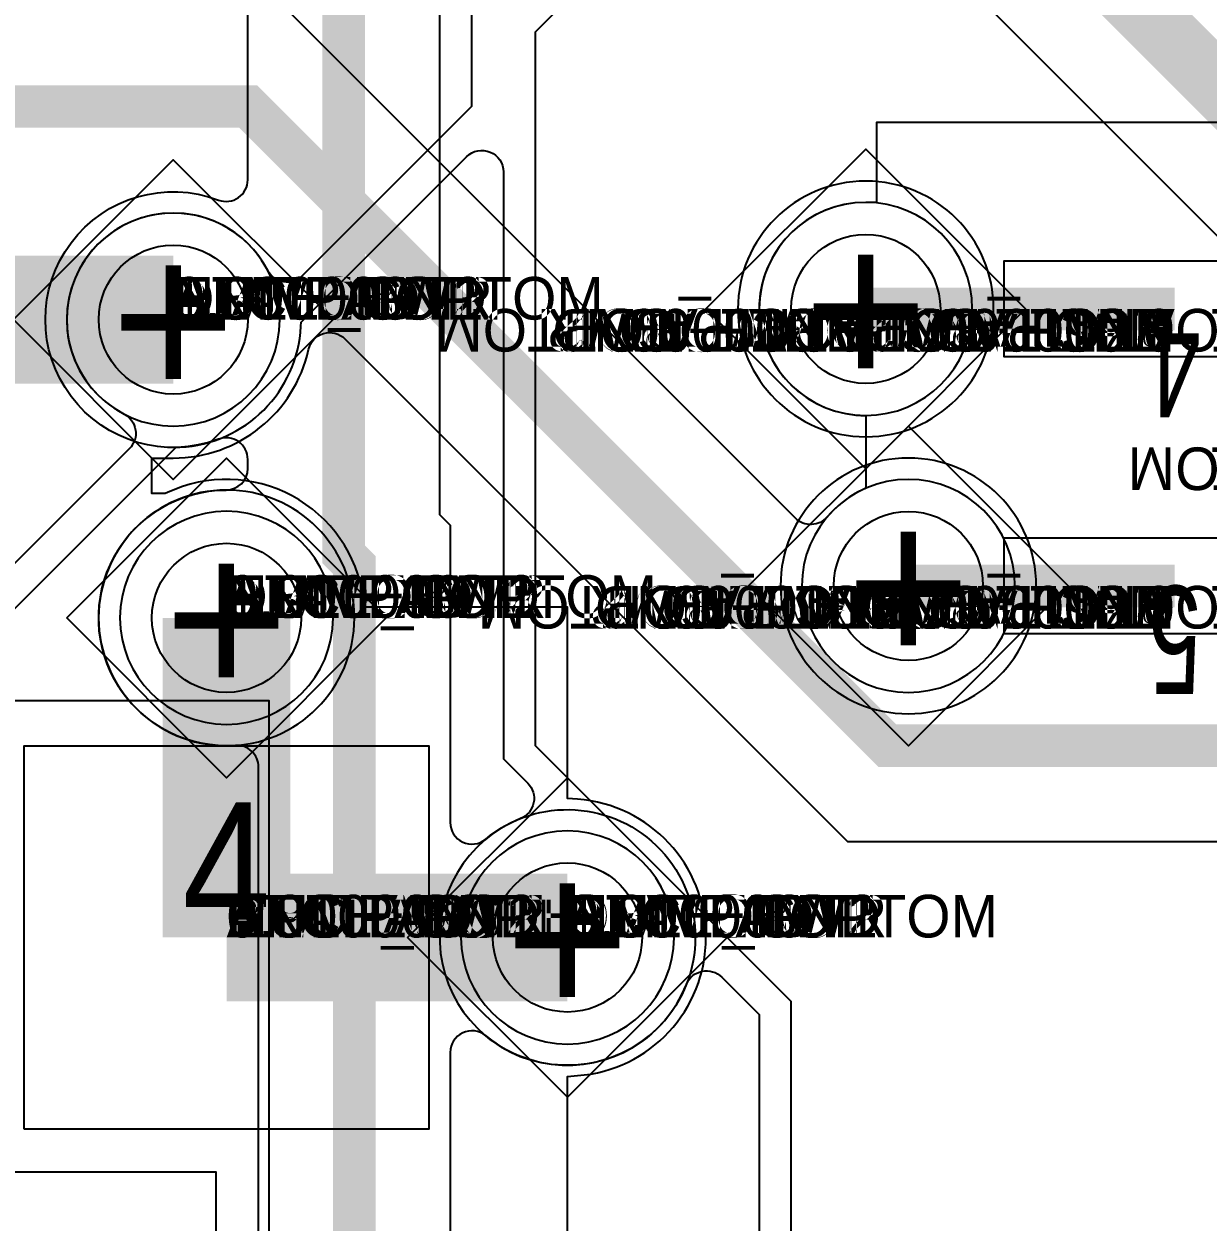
# Model space of a CAD drawing. Extents: x 0 to 323, y 0 to 320.
# Drawn here: x 112.25 to 117.81, y 92.86 to 98.49 of the extents above; entities that cross this region are included whole.
import ezdxf
from ezdxf.enums import TextEntityAlignment as Align

# ---------------------------------------------------------------- set-up
doc = ezdxf.new("R2010")
doc.units = 0
doc.header["$MEASUREMENT"] = 0
doc.layers.get('0').update_dxf_attribs({"linetype": 'CONTINUOUS'})
for name, color, linetype in [('CDN_FIGURES', 7, 'CONTINUOUS'), ('ETCH_BOTTOM', 7, 'CONTINUOUS'), ('ETCH_GND', 3, 'CONTINUOUS'), ('ETCH_INT1', 4, 'CONTINUOUS'), ('ETCH_INT2', 5, 'CONTINUOUS'), ('ETCH_PWR', 6, 'CONTINUOUS'), ('ETCH_TOP', 2, 'CONTINUOUS'), ('MANUFACTURING_NCLEGEND-1-6', 8, 'CONTINUOUS'), ('PACKAGE_GEOMETRY_ASSEMBLY_TOP', 11, 'CONTINUOUS'), ('PACKAGE_GEOMETRY_PIN_NUMBER', 9, 'CONTINUOUS')]:
    doc.layers.add(name, color=color, linetype=linetype)

# ---------------------------------------------------------------- blocks, each defined once
blk = doc.blocks.new('PAD_INFO')
for tag in ['SHAPE_TYPE', 'PAD_HEIGHT', 'PAD_LAYER', 'PAD_TYPE', 'PAD_WIDTH']:
    blk.add_attdef(tag, (0, 0), '', height=0.2)
at = {"flags": 2}
blk.add_attdef('CDN_TYPE', (0, 0), '', height=0.2, dxfattribs=at)
blk = doc.blocks.new('DRILL_INFO')
at = {"flags": 2}
blk.add_attdef('CDN_TYPE', (0, 0), '', height=0.2, dxfattribs=at)
for tag in ['FSHAPE', 'FCHAR', 'DRILL_HEIGHT', 'DIAMETER', 'PLATED', 'DRILL_WIDTH']:
    blk.add_attdef(tag, (0, 0), '', height=0.2)
blk = doc.blocks.new('VIA0700X0300')
at = {"layer": 'ETCH_BOTTOM'}
blk.add_circle((0, 0), 0.35, dxfattribs=at)
at = {"layer": 'ETCH_GND'}
blk.add_circle((0, 0), 0.35, dxfattribs=at)
at = {"layer": 'ETCH_INT1'}
blk.add_circle((0, 0), 0.35, dxfattribs=at)
at = {"layer": 'ETCH_INT2'}
blk.add_circle((0, 0), 0.35, dxfattribs=at)
at = {"layer": 'ETCH_PWR'}
blk.add_circle((0, 0), 0.35, dxfattribs=at)
at = {"layer": 'ETCH_TOP'}
blk.add_circle((0, 0), 0.35, dxfattribs=at)
ref = blk.add_blockref('PAD_INFO', (0, 0))
ref.add_attrib('PAD_LAYER', 'ETCH_TOP', (0, 0), dxfattribs={"height": 0.2})
ref.add_attrib('SHAPE_TYPE', 'NULL', (0, 0), dxfattribs={"height": 0.2})
ref.add_attrib('PAD_TYPE', 'ANTIPAD', (0, 0), dxfattribs={"height": 0.2})
ref.add_attrib('PAD_WIDTH', '0.000000', (0, 0), dxfattribs={"height": 0.2})
ref.add_attrib('PAD_HEIGHT', '0.000000', (0, 0), dxfattribs={"height": 0.2})
ref = blk.add_blockref('PAD_INFO', (0, 0))
ref.add_attrib('PAD_LAYER', 'ETCH_GND', (0, 0), dxfattribs={"height": 0.2})
ref.add_attrib('SHAPE_TYPE', 'NULL', (0, 0), dxfattribs={"height": 0.2})
ref.add_attrib('PAD_TYPE', 'ANTIPAD', (0, 0), dxfattribs={"height": 0.2})
ref.add_attrib('PAD_WIDTH', '0.000000', (0, 0), dxfattribs={"height": 0.2})
ref.add_attrib('PAD_HEIGHT', '0.000000', (0, 0), dxfattribs={"height": 0.2})
ref = blk.add_blockref('PAD_INFO', (0, 0))
ref.add_attrib('PAD_LAYER', 'ETCH_INT1', (0, 0), dxfattribs={"height": 0.2})
ref.add_attrib('SHAPE_TYPE', 'NULL', (0, 0), dxfattribs={"height": 0.2})
ref.add_attrib('PAD_TYPE', 'ANTIPAD', (0, 0), dxfattribs={"height": 0.2})
ref.add_attrib('PAD_WIDTH', '0.000000', (0, 0), dxfattribs={"height": 0.2})
ref.add_attrib('PAD_HEIGHT', '0.000000', (0, 0), dxfattribs={"height": 0.2})
ref = blk.add_blockref('PAD_INFO', (0, 0))
ref.add_attrib('PAD_LAYER', 'ETCH_INT2', (0, 0), dxfattribs={"height": 0.2})
ref.add_attrib('SHAPE_TYPE', 'NULL', (0, 0), dxfattribs={"height": 0.2})
ref.add_attrib('PAD_TYPE', 'ANTIPAD', (0, 0), dxfattribs={"height": 0.2})
ref.add_attrib('PAD_WIDTH', '0.000000', (0, 0), dxfattribs={"height": 0.2})
ref.add_attrib('PAD_HEIGHT', '0.000000', (0, 0), dxfattribs={"height": 0.2})
ref = blk.add_blockref('PAD_INFO', (0, 0))
ref.add_attrib('PAD_LAYER', 'ETCH_PWR', (0, 0), dxfattribs={"height": 0.2})
ref.add_attrib('SHAPE_TYPE', 'NULL', (0, 0), dxfattribs={"height": 0.2})
ref.add_attrib('PAD_TYPE', 'ANTIPAD', (0, 0), dxfattribs={"height": 0.2})
ref.add_attrib('PAD_WIDTH', '0.000000', (0, 0), dxfattribs={"height": 0.2})
ref.add_attrib('PAD_HEIGHT', '0.000000', (0, 0), dxfattribs={"height": 0.2})
ref = blk.add_blockref('PAD_INFO', (0, 0))
ref.add_attrib('PAD_LAYER', 'ETCH_BOTTOM', (0, 0), dxfattribs={"height": 0.2})
ref.add_attrib('SHAPE_TYPE', 'NULL', (0, 0), dxfattribs={"height": 0.2})
ref.add_attrib('PAD_TYPE', 'ANTIPAD', (0, 0), dxfattribs={"height": 0.2})
ref.add_attrib('PAD_WIDTH', '0.000000', (0, 0), dxfattribs={"height": 0.2})
ref.add_attrib('PAD_HEIGHT', '0.000000', (0, 0), dxfattribs={"height": 0.2})
ref = blk.add_blockref('PAD_INFO', (0, 0))
ref.add_attrib('PAD_LAYER', 'ETCH_TOP', (0, 0), dxfattribs={"height": 0.2})
ref.add_attrib('SHAPE_TYPE', 'NULL', (0, 0), dxfattribs={"height": 0.2})
ref.add_attrib('PAD_TYPE', 'THERMAL', (0, 0), dxfattribs={"height": 0.2})
ref.add_attrib('PAD_WIDTH', '0.000000', (0, 0), dxfattribs={"height": 0.2})
ref.add_attrib('PAD_HEIGHT', '0.000000', (0, 0), dxfattribs={"height": 0.2})
ref = blk.add_blockref('PAD_INFO', (0, 0))
ref.add_attrib('PAD_LAYER', 'ETCH_GND', (0, 0), dxfattribs={"height": 0.2})
ref.add_attrib('SHAPE_TYPE', 'NULL', (0, 0), dxfattribs={"height": 0.2})
ref.add_attrib('PAD_TYPE', 'THERMAL', (0, 0), dxfattribs={"height": 0.2})
ref.add_attrib('PAD_WIDTH', '0.000000', (0, 0), dxfattribs={"height": 0.2})
ref.add_attrib('PAD_HEIGHT', '0.000000', (0, 0), dxfattribs={"height": 0.2})
ref = blk.add_blockref('PAD_INFO', (0, 0))
ref.add_attrib('PAD_LAYER', 'ETCH_INT1', (0, 0), dxfattribs={"height": 0.2})
ref.add_attrib('SHAPE_TYPE', 'NULL', (0, 0), dxfattribs={"height": 0.2})
ref.add_attrib('PAD_TYPE', 'THERMAL', (0, 0), dxfattribs={"height": 0.2})
ref.add_attrib('PAD_WIDTH', '0.000000', (0, 0), dxfattribs={"height": 0.2})
ref.add_attrib('PAD_HEIGHT', '0.000000', (0, 0), dxfattribs={"height": 0.2})
ref = blk.add_blockref('PAD_INFO', (0, 0))
ref.add_attrib('PAD_LAYER', 'ETCH_INT2', (0, 0), dxfattribs={"height": 0.2})
ref.add_attrib('SHAPE_TYPE', 'NULL', (0, 0), dxfattribs={"height": 0.2})
ref.add_attrib('PAD_TYPE', 'THERMAL', (0, 0), dxfattribs={"height": 0.2})
ref.add_attrib('PAD_WIDTH', '0.000000', (0, 0), dxfattribs={"height": 0.2})
ref.add_attrib('PAD_HEIGHT', '0.000000', (0, 0), dxfattribs={"height": 0.2})
ref = blk.add_blockref('PAD_INFO', (0, 0))
ref.add_attrib('PAD_LAYER', 'ETCH_PWR', (0, 0), dxfattribs={"height": 0.2})
ref.add_attrib('SHAPE_TYPE', 'NULL', (0, 0), dxfattribs={"height": 0.2})
ref.add_attrib('PAD_TYPE', 'THERMAL', (0, 0), dxfattribs={"height": 0.2})
ref.add_attrib('PAD_WIDTH', '0.000000', (0, 0), dxfattribs={"height": 0.2})
ref.add_attrib('PAD_HEIGHT', '0.000000', (0, 0), dxfattribs={"height": 0.2})
ref = blk.add_blockref('PAD_INFO', (0, 0))
ref.add_attrib('PAD_LAYER', 'ETCH_BOTTOM', (0, 0), dxfattribs={"height": 0.2})
ref.add_attrib('SHAPE_TYPE', 'NULL', (0, 0), dxfattribs={"height": 0.2})
ref.add_attrib('PAD_TYPE', 'THERMAL', (0, 0), dxfattribs={"height": 0.2})
ref.add_attrib('PAD_WIDTH', '0.000000', (0, 0), dxfattribs={"height": 0.2})
ref.add_attrib('PAD_HEIGHT', '0.000000', (0, 0), dxfattribs={"height": 0.2})
ref = blk.add_blockref('PAD_INFO', (0, 0))
ref.add_attrib('PAD_LAYER', 'ETCH_TOP', (0, 0), dxfattribs={"height": 0.2})
ref.add_attrib('SHAPE_TYPE', 'CIRCLE', (0, 0), dxfattribs={"height": 0.2})
ref.add_attrib('PAD_TYPE', 'REGULAR', (0, 0), dxfattribs={"height": 0.2})
ref.add_attrib('PAD_WIDTH', '0.700000', (0, 0), dxfattribs={"height": 0.2})
ref.add_attrib('PAD_HEIGHT', '0.700000', (0, 0), dxfattribs={"height": 0.2})
ref = blk.add_blockref('PAD_INFO', (0, 0))
ref.add_attrib('PAD_LAYER', 'ETCH_GND', (0, 0), dxfattribs={"height": 0.2})
ref.add_attrib('SHAPE_TYPE', 'CIRCLE', (0, 0), dxfattribs={"height": 0.2})
ref.add_attrib('PAD_TYPE', 'REGULAR', (0, 0), dxfattribs={"height": 0.2})
ref.add_attrib('PAD_WIDTH', '0.700000', (0, 0), dxfattribs={"height": 0.2})
ref.add_attrib('PAD_HEIGHT', '0.700000', (0, 0), dxfattribs={"height": 0.2})
ref = blk.add_blockref('PAD_INFO', (0, 0))
ref.add_attrib('PAD_LAYER', 'ETCH_INT1', (0, 0), dxfattribs={"height": 0.2})
ref.add_attrib('SHAPE_TYPE', 'CIRCLE', (0, 0), dxfattribs={"height": 0.2})
ref.add_attrib('PAD_TYPE', 'REGULAR', (0, 0), dxfattribs={"height": 0.2})
ref.add_attrib('PAD_WIDTH', '0.700000', (0, 0), dxfattribs={"height": 0.2})
ref.add_attrib('PAD_HEIGHT', '0.700000', (0, 0), dxfattribs={"height": 0.2})
ref = blk.add_blockref('PAD_INFO', (0, 0))
ref.add_attrib('PAD_LAYER', 'ETCH_INT2', (0, 0), dxfattribs={"height": 0.2})
ref.add_attrib('SHAPE_TYPE', 'CIRCLE', (0, 0), dxfattribs={"height": 0.2})
ref.add_attrib('PAD_TYPE', 'REGULAR', (0, 0), dxfattribs={"height": 0.2})
ref.add_attrib('PAD_WIDTH', '0.700000', (0, 0), dxfattribs={"height": 0.2})
ref.add_attrib('PAD_HEIGHT', '0.700000', (0, 0), dxfattribs={"height": 0.2})
ref = blk.add_blockref('PAD_INFO', (0, 0))
ref.add_attrib('PAD_LAYER', 'ETCH_PWR', (0, 0), dxfattribs={"height": 0.2})
ref.add_attrib('SHAPE_TYPE', 'CIRCLE', (0, 0), dxfattribs={"height": 0.2})
ref.add_attrib('PAD_TYPE', 'REGULAR', (0, 0), dxfattribs={"height": 0.2})
ref.add_attrib('PAD_WIDTH', '0.700000', (0, 0), dxfattribs={"height": 0.2})
ref.add_attrib('PAD_HEIGHT', '0.700000', (0, 0), dxfattribs={"height": 0.2})
ref = blk.add_blockref('PAD_INFO', (0, 0))
ref.add_attrib('PAD_LAYER', 'ETCH_BOTTOM', (0, 0), dxfattribs={"height": 0.2})
ref.add_attrib('SHAPE_TYPE', 'CIRCLE', (0, 0), dxfattribs={"height": 0.2})
ref.add_attrib('PAD_TYPE', 'REGULAR', (0, 0), dxfattribs={"height": 0.2})
ref.add_attrib('PAD_WIDTH', '0.700000', (0, 0), dxfattribs={"height": 0.2})
ref.add_attrib('PAD_HEIGHT', '0.700000', (0, 0), dxfattribs={"height": 0.2})
ref = blk.add_blockref('DRILL_INFO', (0, 0))
ref.add_attrib('DIAMETER', '0.300000', (0, 0), dxfattribs={"height": 0.2})
ref.add_attrib('PLATED', 'PLATED', (0, 0), dxfattribs={"height": 0.2})
ref.add_attrib('FSHAPE', 'DIAMOND', (0, 0), dxfattribs={"height": 0.2})
ref.add_attrib('FCHAR', '+', (0, 0), dxfattribs={"height": 0.2})
ref.add_attrib('DRILL_WIDTH', '1.500000', (0, 0), dxfattribs={"height": 0.2})
ref.add_attrib('DRILL_HEIGHT', '1.500000', (0, 0), dxfattribs={"height": 0.2})
for tag in ['CDN_TYPE', 'PIN']:
    blk.add_attdef(tag, (0, 0), '', height=0.2)
at = {"flags": 2}
for tag in ['PSTKNAME', 'BBV']:
    blk.add_attdef(tag, (0, 0), '', height=0.2, dxfattribs=at)
blk = doc.blocks.new('FIGURE_DIAMOND')
at = {"layer": 'CDN_FIGURES'}
blk.add_lwpolyline([(-0.5, 0), (0, 0.5), (0.5, 0), (0, -0.5)], close=True, dxfattribs=at)
blk = doc.blocks.new('RC1600X0450TS_NS')
at = {"layer": 'ETCH_TOP'}
blk.add_lwpolyline([(-0.8, -0.225), (-0.8, 0.225), (0.8, 0.225), (0.8, -0.225)], close=True, dxfattribs=at)
ref = blk.add_blockref('PAD_INFO', (0, 0))
ref.add_attrib('PAD_LAYER', 'ETCH_TOP', (0, 0), dxfattribs={"height": 0.2})
ref.add_attrib('SHAPE_TYPE', 'NULL', (0, 0), dxfattribs={"height": 0.2})
ref.add_attrib('PAD_TYPE', 'ANTIPAD', (0, 0), dxfattribs={"height": 0.2})
ref.add_attrib('PAD_WIDTH', '0.000000', (0, 0), dxfattribs={"height": 0.2})
ref.add_attrib('PAD_HEIGHT', '0.000000', (0, 0), dxfattribs={"height": 0.2})
ref = blk.add_blockref('PAD_INFO', (0, 0))
ref.add_attrib('PAD_LAYER', 'ETCH_GND', (0, 0), dxfattribs={"height": 0.2})
ref.add_attrib('SHAPE_TYPE', 'NULL', (0, 0), dxfattribs={"height": 0.2})
ref.add_attrib('PAD_TYPE', 'ANTIPAD', (0, 0), dxfattribs={"height": 0.2})
ref.add_attrib('PAD_WIDTH', '0.000000', (0, 0), dxfattribs={"height": 0.2})
ref.add_attrib('PAD_HEIGHT', '0.000000', (0, 0), dxfattribs={"height": 0.2})
ref = blk.add_blockref('PAD_INFO', (0, 0))
ref.add_attrib('PAD_LAYER', 'ETCH_INT1', (0, 0), dxfattribs={"height": 0.2})
ref.add_attrib('SHAPE_TYPE', 'NULL', (0, 0), dxfattribs={"height": 0.2})
ref.add_attrib('PAD_TYPE', 'ANTIPAD', (0, 0), dxfattribs={"height": 0.2})
ref.add_attrib('PAD_WIDTH', '0.000000', (0, 0), dxfattribs={"height": 0.2})
ref.add_attrib('PAD_HEIGHT', '0.000000', (0, 0), dxfattribs={"height": 0.2})
ref = blk.add_blockref('PAD_INFO', (0, 0))
ref.add_attrib('PAD_LAYER', 'ETCH_INT2', (0, 0), dxfattribs={"height": 0.2})
ref.add_attrib('SHAPE_TYPE', 'NULL', (0, 0), dxfattribs={"height": 0.2})
ref.add_attrib('PAD_TYPE', 'ANTIPAD', (0, 0), dxfattribs={"height": 0.2})
ref.add_attrib('PAD_WIDTH', '0.000000', (0, 0), dxfattribs={"height": 0.2})
ref.add_attrib('PAD_HEIGHT', '0.000000', (0, 0), dxfattribs={"height": 0.2})
ref = blk.add_blockref('PAD_INFO', (0, 0))
ref.add_attrib('PAD_LAYER', 'ETCH_PWR', (0, 0), dxfattribs={"height": 0.2})
ref.add_attrib('SHAPE_TYPE', 'NULL', (0, 0), dxfattribs={"height": 0.2})
ref.add_attrib('PAD_TYPE', 'ANTIPAD', (0, 0), dxfattribs={"height": 0.2})
ref.add_attrib('PAD_WIDTH', '0.000000', (0, 0), dxfattribs={"height": 0.2})
ref.add_attrib('PAD_HEIGHT', '0.000000', (0, 0), dxfattribs={"height": 0.2})
ref = blk.add_blockref('PAD_INFO', (0, 0))
ref.add_attrib('PAD_LAYER', 'ETCH_BOTTOM', (0, 0), dxfattribs={"height": 0.2})
ref.add_attrib('SHAPE_TYPE', 'NULL', (0, 0), dxfattribs={"height": 0.2})
ref.add_attrib('PAD_TYPE', 'ANTIPAD', (0, 0), dxfattribs={"height": 0.2})
ref.add_attrib('PAD_WIDTH', '0.000000', (0, 0), dxfattribs={"height": 0.2})
ref.add_attrib('PAD_HEIGHT', '0.000000', (0, 0), dxfattribs={"height": 0.2})
ref = blk.add_blockref('PAD_INFO', (0, 0))
ref.add_attrib('PAD_LAYER', 'ETCH_TOP', (0, 0), dxfattribs={"height": 0.2})
ref.add_attrib('SHAPE_TYPE', 'NULL', (0, 0), dxfattribs={"height": 0.2})
ref.add_attrib('PAD_TYPE', 'THERMAL', (0, 0), dxfattribs={"height": 0.2})
ref.add_attrib('PAD_WIDTH', '0.000000', (0, 0), dxfattribs={"height": 0.2})
ref.add_attrib('PAD_HEIGHT', '0.000000', (0, 0), dxfattribs={"height": 0.2})
ref = blk.add_blockref('PAD_INFO', (0, 0))
ref.add_attrib('PAD_LAYER', 'ETCH_GND', (0, 0), dxfattribs={"height": 0.2})
ref.add_attrib('SHAPE_TYPE', 'NULL', (0, 0), dxfattribs={"height": 0.2})
ref.add_attrib('PAD_TYPE', 'THERMAL', (0, 0), dxfattribs={"height": 0.2})
ref.add_attrib('PAD_WIDTH', '0.000000', (0, 0), dxfattribs={"height": 0.2})
ref.add_attrib('PAD_HEIGHT', '0.000000', (0, 0), dxfattribs={"height": 0.2})
ref = blk.add_blockref('PAD_INFO', (0, 0))
ref.add_attrib('PAD_LAYER', 'ETCH_INT1', (0, 0), dxfattribs={"height": 0.2})
ref.add_attrib('SHAPE_TYPE', 'NULL', (0, 0), dxfattribs={"height": 0.2})
ref.add_attrib('PAD_TYPE', 'THERMAL', (0, 0), dxfattribs={"height": 0.2})
ref.add_attrib('PAD_WIDTH', '0.000000', (0, 0), dxfattribs={"height": 0.2})
ref.add_attrib('PAD_HEIGHT', '0.000000', (0, 0), dxfattribs={"height": 0.2})
ref = blk.add_blockref('PAD_INFO', (0, 0))
ref.add_attrib('PAD_LAYER', 'ETCH_INT2', (0, 0), dxfattribs={"height": 0.2})
ref.add_attrib('SHAPE_TYPE', 'NULL', (0, 0), dxfattribs={"height": 0.2})
ref.add_attrib('PAD_TYPE', 'THERMAL', (0, 0), dxfattribs={"height": 0.2})
ref.add_attrib('PAD_WIDTH', '0.000000', (0, 0), dxfattribs={"height": 0.2})
ref.add_attrib('PAD_HEIGHT', '0.000000', (0, 0), dxfattribs={"height": 0.2})
ref = blk.add_blockref('PAD_INFO', (0, 0))
ref.add_attrib('PAD_LAYER', 'ETCH_PWR', (0, 0), dxfattribs={"height": 0.2})
ref.add_attrib('SHAPE_TYPE', 'NULL', (0, 0), dxfattribs={"height": 0.2})
ref.add_attrib('PAD_TYPE', 'THERMAL', (0, 0), dxfattribs={"height": 0.2})
ref.add_attrib('PAD_WIDTH', '0.000000', (0, 0), dxfattribs={"height": 0.2})
ref.add_attrib('PAD_HEIGHT', '0.000000', (0, 0), dxfattribs={"height": 0.2})
ref = blk.add_blockref('PAD_INFO', (0, 0))
ref.add_attrib('PAD_LAYER', 'ETCH_BOTTOM', (0, 0), dxfattribs={"height": 0.2})
ref.add_attrib('SHAPE_TYPE', 'NULL', (0, 0), dxfattribs={"height": 0.2})
ref.add_attrib('PAD_TYPE', 'THERMAL', (0, 0), dxfattribs={"height": 0.2})
ref.add_attrib('PAD_WIDTH', '0.000000', (0, 0), dxfattribs={"height": 0.2})
ref.add_attrib('PAD_HEIGHT', '0.000000', (0, 0), dxfattribs={"height": 0.2})
ref = blk.add_blockref('PAD_INFO', (0, 0))
ref.add_attrib('PAD_LAYER', 'ETCH_TOP', (0, 0), dxfattribs={"height": 0.2})
ref.add_attrib('SHAPE_TYPE', 'RECTANGLE', (0, 0), dxfattribs={"height": 0.2})
ref.add_attrib('PAD_TYPE', 'REGULAR', (0, 0), dxfattribs={"height": 0.2})
ref.add_attrib('PAD_WIDTH', '1.600000', (0, 0), dxfattribs={"height": 0.2})
ref.add_attrib('PAD_HEIGHT', '0.450000', (0, 0), dxfattribs={"height": 0.2})
ref = blk.add_blockref('PAD_INFO', (0, 0))
ref.add_attrib('PAD_LAYER', 'ETCH_GND', (0, 0), dxfattribs={"height": 0.2})
ref.add_attrib('SHAPE_TYPE', 'NULL', (0, 0), dxfattribs={"height": 0.2})
ref.add_attrib('PAD_TYPE', 'REGULAR', (0, 0), dxfattribs={"height": 0.2})
ref.add_attrib('PAD_WIDTH', '0.000000', (0, 0), dxfattribs={"height": 0.2})
ref.add_attrib('PAD_HEIGHT', '0.000000', (0, 0), dxfattribs={"height": 0.2})
ref = blk.add_blockref('PAD_INFO', (0, 0))
ref.add_attrib('PAD_LAYER', 'ETCH_INT1', (0, 0), dxfattribs={"height": 0.2})
ref.add_attrib('SHAPE_TYPE', 'NULL', (0, 0), dxfattribs={"height": 0.2})
ref.add_attrib('PAD_TYPE', 'REGULAR', (0, 0), dxfattribs={"height": 0.2})
ref.add_attrib('PAD_WIDTH', '0.000000', (0, 0), dxfattribs={"height": 0.2})
ref.add_attrib('PAD_HEIGHT', '0.000000', (0, 0), dxfattribs={"height": 0.2})
ref = blk.add_blockref('PAD_INFO', (0, 0))
ref.add_attrib('PAD_LAYER', 'ETCH_INT2', (0, 0), dxfattribs={"height": 0.2})
ref.add_attrib('SHAPE_TYPE', 'NULL', (0, 0), dxfattribs={"height": 0.2})
ref.add_attrib('PAD_TYPE', 'REGULAR', (0, 0), dxfattribs={"height": 0.2})
ref.add_attrib('PAD_WIDTH', '0.000000', (0, 0), dxfattribs={"height": 0.2})
ref.add_attrib('PAD_HEIGHT', '0.000000', (0, 0), dxfattribs={"height": 0.2})
ref = blk.add_blockref('PAD_INFO', (0, 0))
ref.add_attrib('PAD_LAYER', 'ETCH_PWR', (0, 0), dxfattribs={"height": 0.2})
ref.add_attrib('SHAPE_TYPE', 'NULL', (0, 0), dxfattribs={"height": 0.2})
ref.add_attrib('PAD_TYPE', 'REGULAR', (0, 0), dxfattribs={"height": 0.2})
ref.add_attrib('PAD_WIDTH', '0.000000', (0, 0), dxfattribs={"height": 0.2})
ref.add_attrib('PAD_HEIGHT', '0.000000', (0, 0), dxfattribs={"height": 0.2})
ref = blk.add_blockref('PAD_INFO', (0, 0))
ref.add_attrib('PAD_LAYER', 'ETCH_BOTTOM', (0, 0), dxfattribs={"height": 0.2})
ref.add_attrib('SHAPE_TYPE', 'NULL', (0, 0), dxfattribs={"height": 0.2})
ref.add_attrib('PAD_TYPE', 'REGULAR', (0, 0), dxfattribs={"height": 0.2})
ref.add_attrib('PAD_WIDTH', '0.000000', (0, 0), dxfattribs={"height": 0.2})
ref.add_attrib('PAD_HEIGHT', '0.000000', (0, 0), dxfattribs={"height": 0.2})
ref = blk.add_blockref('DRILL_INFO', (0, 0))
ref.add_attrib('DIAMETER', '0.000000', (0, 0), dxfattribs={"height": 0.2})
ref.add_attrib('PLATED', 'PLATED', (0, 0), dxfattribs={"height": 0.2})
ref.add_attrib('FSHAPE', 'NULL', (0, 0), dxfattribs={"height": 0.2})
ref.add_attrib('DRILL_WIDTH', '0.000000', (0, 0), dxfattribs={"height": 0.2})
ref.add_attrib('DRILL_HEIGHT', '0.000000', (0, 0), dxfattribs={"height": 0.2})
for tag in ['CDN_TYPE', 'PIN']:
    blk.add_attdef(tag, (0, 0), '', height=0.2)
at = {"flags": 2}
for tag in ['PSTKNAME', 'BBV']:
    blk.add_attdef(tag, (0, 0), '', height=0.2, dxfattribs=at)
blk = doc.blocks.new('F52')
at = {"layer": 'ETCH_TOP'}
ref = blk.add_blockref('RC1600X0450TS_NS', (0, 0), dxfattribs=at)
ref.add_attrib('CDN_TYPE', 'PIN', (0, 0), dxfattribs={"height": 0.2})
ref.add_attrib('PIN', '1', (0, 0), dxfattribs={"height": 0.2})
ref = blk.add_blockref('RC1600X0450TS_NS', (1.8, 0), dxfattribs=at)
ref.add_attrib('CDN_TYPE', 'PIN', (0, 0), dxfattribs={"height": 0.2})
ref.add_attrib('PIN', '5', (0, 0), dxfattribs={"height": 0.2})
ref = blk.add_blockref('RC1600X0450TS_NS', (0, -1.3), dxfattribs=at)
ref.add_attrib('CDN_TYPE', 'PIN', (0, 0), dxfattribs={"height": 0.2})
ref.add_attrib('PIN', '3', (0, 0), dxfattribs={"height": 0.2})
ref = blk.add_blockref('RC1600X0450TS_NS', (0, -0.65), dxfattribs=at)
ref.add_attrib('CDN_TYPE', 'PIN', (0, 0), dxfattribs={"height": 0.2})
ref.add_attrib('PIN', '2', (0, 0), dxfattribs={"height": 0.2})
ref = blk.add_blockref('RC1600X0450TS_NS', (1.8, -1.3), dxfattribs=at)
ref.add_attrib('CDN_TYPE', 'PIN', (0, 0), dxfattribs={"height": 0.2})
ref.add_attrib('PIN', '4', (0, 0), dxfattribs={"height": 0.2})
at = {"flags": 2}
for tag in ['SYMBOL_TYPE', 'CDN_TYPE', 'REFDES']:
    blk.add_attdef(tag, (0, 0), '', height=0.2, dxfattribs=at)
blk = doc.blocks.new('RC1900X1800TS')
at = {"layer": 'ETCH_TOP'}
blk.add_lwpolyline([(-0.95, -0.9), (-0.95, 0.9), (0.95, 0.9), (0.95, -0.9)], close=True, dxfattribs=at)
ref = blk.add_blockref('PAD_INFO', (0, 0))
ref.add_attrib('PAD_LAYER', 'ETCH_TOP', (0, 0), dxfattribs={"height": 0.2})
ref.add_attrib('SHAPE_TYPE', 'NULL', (0, 0), dxfattribs={"height": 0.2})
ref.add_attrib('PAD_TYPE', 'ANTIPAD', (0, 0), dxfattribs={"height": 0.2})
ref.add_attrib('PAD_WIDTH', '0.000000', (0, 0), dxfattribs={"height": 0.2})
ref.add_attrib('PAD_HEIGHT', '0.000000', (0, 0), dxfattribs={"height": 0.2})
ref = blk.add_blockref('PAD_INFO', (0, 0))
ref.add_attrib('PAD_LAYER', 'ETCH_GND', (0, 0), dxfattribs={"height": 0.2})
ref.add_attrib('SHAPE_TYPE', 'NULL', (0, 0), dxfattribs={"height": 0.2})
ref.add_attrib('PAD_TYPE', 'ANTIPAD', (0, 0), dxfattribs={"height": 0.2})
ref.add_attrib('PAD_WIDTH', '0.000000', (0, 0), dxfattribs={"height": 0.2})
ref.add_attrib('PAD_HEIGHT', '0.000000', (0, 0), dxfattribs={"height": 0.2})
ref = blk.add_blockref('PAD_INFO', (0, 0))
ref.add_attrib('PAD_LAYER', 'ETCH_INT1', (0, 0), dxfattribs={"height": 0.2})
ref.add_attrib('SHAPE_TYPE', 'NULL', (0, 0), dxfattribs={"height": 0.2})
ref.add_attrib('PAD_TYPE', 'ANTIPAD', (0, 0), dxfattribs={"height": 0.2})
ref.add_attrib('PAD_WIDTH', '0.000000', (0, 0), dxfattribs={"height": 0.2})
ref.add_attrib('PAD_HEIGHT', '0.000000', (0, 0), dxfattribs={"height": 0.2})
ref = blk.add_blockref('PAD_INFO', (0, 0))
ref.add_attrib('PAD_LAYER', 'ETCH_INT2', (0, 0), dxfattribs={"height": 0.2})
ref.add_attrib('SHAPE_TYPE', 'NULL', (0, 0), dxfattribs={"height": 0.2})
ref.add_attrib('PAD_TYPE', 'ANTIPAD', (0, 0), dxfattribs={"height": 0.2})
ref.add_attrib('PAD_WIDTH', '0.000000', (0, 0), dxfattribs={"height": 0.2})
ref.add_attrib('PAD_HEIGHT', '0.000000', (0, 0), dxfattribs={"height": 0.2})
ref = blk.add_blockref('PAD_INFO', (0, 0))
ref.add_attrib('PAD_LAYER', 'ETCH_PWR', (0, 0), dxfattribs={"height": 0.2})
ref.add_attrib('SHAPE_TYPE', 'NULL', (0, 0), dxfattribs={"height": 0.2})
ref.add_attrib('PAD_TYPE', 'ANTIPAD', (0, 0), dxfattribs={"height": 0.2})
ref.add_attrib('PAD_WIDTH', '0.000000', (0, 0), dxfattribs={"height": 0.2})
ref.add_attrib('PAD_HEIGHT', '0.000000', (0, 0), dxfattribs={"height": 0.2})
ref = blk.add_blockref('PAD_INFO', (0, 0))
ref.add_attrib('PAD_LAYER', 'ETCH_BOTTOM', (0, 0), dxfattribs={"height": 0.2})
ref.add_attrib('SHAPE_TYPE', 'NULL', (0, 0), dxfattribs={"height": 0.2})
ref.add_attrib('PAD_TYPE', 'ANTIPAD', (0, 0), dxfattribs={"height": 0.2})
ref.add_attrib('PAD_WIDTH', '0.000000', (0, 0), dxfattribs={"height": 0.2})
ref.add_attrib('PAD_HEIGHT', '0.000000', (0, 0), dxfattribs={"height": 0.2})
ref = blk.add_blockref('PAD_INFO', (0, 0))
ref.add_attrib('PAD_LAYER', 'ETCH_TOP', (0, 0), dxfattribs={"height": 0.2})
ref.add_attrib('SHAPE_TYPE', 'NULL', (0, 0), dxfattribs={"height": 0.2})
ref.add_attrib('PAD_TYPE', 'THERMAL', (0, 0), dxfattribs={"height": 0.2})
ref.add_attrib('PAD_WIDTH', '0.000000', (0, 0), dxfattribs={"height": 0.2})
ref.add_attrib('PAD_HEIGHT', '0.000000', (0, 0), dxfattribs={"height": 0.2})
ref = blk.add_blockref('PAD_INFO', (0, 0))
ref.add_attrib('PAD_LAYER', 'ETCH_GND', (0, 0), dxfattribs={"height": 0.2})
ref.add_attrib('SHAPE_TYPE', 'NULL', (0, 0), dxfattribs={"height": 0.2})
ref.add_attrib('PAD_TYPE', 'THERMAL', (0, 0), dxfattribs={"height": 0.2})
ref.add_attrib('PAD_WIDTH', '0.000000', (0, 0), dxfattribs={"height": 0.2})
ref.add_attrib('PAD_HEIGHT', '0.000000', (0, 0), dxfattribs={"height": 0.2})
ref = blk.add_blockref('PAD_INFO', (0, 0))
ref.add_attrib('PAD_LAYER', 'ETCH_INT1', (0, 0), dxfattribs={"height": 0.2})
ref.add_attrib('SHAPE_TYPE', 'NULL', (0, 0), dxfattribs={"height": 0.2})
ref.add_attrib('PAD_TYPE', 'THERMAL', (0, 0), dxfattribs={"height": 0.2})
ref.add_attrib('PAD_WIDTH', '0.000000', (0, 0), dxfattribs={"height": 0.2})
ref.add_attrib('PAD_HEIGHT', '0.000000', (0, 0), dxfattribs={"height": 0.2})
ref = blk.add_blockref('PAD_INFO', (0, 0))
ref.add_attrib('PAD_LAYER', 'ETCH_INT2', (0, 0), dxfattribs={"height": 0.2})
ref.add_attrib('SHAPE_TYPE', 'NULL', (0, 0), dxfattribs={"height": 0.2})
ref.add_attrib('PAD_TYPE', 'THERMAL', (0, 0), dxfattribs={"height": 0.2})
ref.add_attrib('PAD_WIDTH', '0.000000', (0, 0), dxfattribs={"height": 0.2})
ref.add_attrib('PAD_HEIGHT', '0.000000', (0, 0), dxfattribs={"height": 0.2})
ref = blk.add_blockref('PAD_INFO', (0, 0))
ref.add_attrib('PAD_LAYER', 'ETCH_PWR', (0, 0), dxfattribs={"height": 0.2})
ref.add_attrib('SHAPE_TYPE', 'NULL', (0, 0), dxfattribs={"height": 0.2})
ref.add_attrib('PAD_TYPE', 'THERMAL', (0, 0), dxfattribs={"height": 0.2})
ref.add_attrib('PAD_WIDTH', '0.000000', (0, 0), dxfattribs={"height": 0.2})
ref.add_attrib('PAD_HEIGHT', '0.000000', (0, 0), dxfattribs={"height": 0.2})
ref = blk.add_blockref('PAD_INFO', (0, 0))
ref.add_attrib('PAD_LAYER', 'ETCH_BOTTOM', (0, 0), dxfattribs={"height": 0.2})
ref.add_attrib('SHAPE_TYPE', 'NULL', (0, 0), dxfattribs={"height": 0.2})
ref.add_attrib('PAD_TYPE', 'THERMAL', (0, 0), dxfattribs={"height": 0.2})
ref.add_attrib('PAD_WIDTH', '0.000000', (0, 0), dxfattribs={"height": 0.2})
ref.add_attrib('PAD_HEIGHT', '0.000000', (0, 0), dxfattribs={"height": 0.2})
ref = blk.add_blockref('PAD_INFO', (0, 0))
ref.add_attrib('PAD_LAYER', 'ETCH_GND', (0, 0), dxfattribs={"height": 0.2})
ref.add_attrib('SHAPE_TYPE', 'NULL', (0, 0), dxfattribs={"height": 0.2})
ref.add_attrib('PAD_TYPE', 'REGULAR', (0, 0), dxfattribs={"height": 0.2})
ref.add_attrib('PAD_WIDTH', '0.000000', (0, 0), dxfattribs={"height": 0.2})
ref.add_attrib('PAD_HEIGHT', '0.000000', (0, 0), dxfattribs={"height": 0.2})
ref = blk.add_blockref('PAD_INFO', (0, 0))
ref.add_attrib('PAD_LAYER', 'ETCH_INT1', (0, 0), dxfattribs={"height": 0.2})
ref.add_attrib('SHAPE_TYPE', 'NULL', (0, 0), dxfattribs={"height": 0.2})
ref.add_attrib('PAD_TYPE', 'REGULAR', (0, 0), dxfattribs={"height": 0.2})
ref.add_attrib('PAD_WIDTH', '0.000000', (0, 0), dxfattribs={"height": 0.2})
ref.add_attrib('PAD_HEIGHT', '0.000000', (0, 0), dxfattribs={"height": 0.2})
ref = blk.add_blockref('PAD_INFO', (0, 0))
ref.add_attrib('PAD_LAYER', 'ETCH_INT2', (0, 0), dxfattribs={"height": 0.2})
ref.add_attrib('SHAPE_TYPE', 'NULL', (0, 0), dxfattribs={"height": 0.2})
ref.add_attrib('PAD_TYPE', 'REGULAR', (0, 0), dxfattribs={"height": 0.2})
ref.add_attrib('PAD_WIDTH', '0.000000', (0, 0), dxfattribs={"height": 0.2})
ref.add_attrib('PAD_HEIGHT', '0.000000', (0, 0), dxfattribs={"height": 0.2})
ref = blk.add_blockref('PAD_INFO', (0, 0))
ref.add_attrib('PAD_LAYER', 'ETCH_PWR', (0, 0), dxfattribs={"height": 0.2})
ref.add_attrib('SHAPE_TYPE', 'NULL', (0, 0), dxfattribs={"height": 0.2})
ref.add_attrib('PAD_TYPE', 'REGULAR', (0, 0), dxfattribs={"height": 0.2})
ref.add_attrib('PAD_WIDTH', '0.000000', (0, 0), dxfattribs={"height": 0.2})
ref.add_attrib('PAD_HEIGHT', '0.000000', (0, 0), dxfattribs={"height": 0.2})
ref = blk.add_blockref('PAD_INFO', (0, 0))
ref.add_attrib('PAD_LAYER', 'ETCH_BOTTOM', (0, 0), dxfattribs={"height": 0.2})
ref.add_attrib('SHAPE_TYPE', 'NULL', (0, 0), dxfattribs={"height": 0.2})
ref.add_attrib('PAD_TYPE', 'REGULAR', (0, 0), dxfattribs={"height": 0.2})
ref.add_attrib('PAD_WIDTH', '0.000000', (0, 0), dxfattribs={"height": 0.2})
ref.add_attrib('PAD_HEIGHT', '0.000000', (0, 0), dxfattribs={"height": 0.2})
ref = blk.add_blockref('DRILL_INFO', (0, 0))
ref.add_attrib('DIAMETER', '0.000000', (0, 0), dxfattribs={"height": 0.2})
ref.add_attrib('PLATED', 'PLATED', (0, 0), dxfattribs={"height": 0.2})
ref.add_attrib('FSHAPE', 'NULL', (0, 0), dxfattribs={"height": 0.2})
ref.add_attrib('DRILL_WIDTH', '0.000000', (0, 0), dxfattribs={"height": 0.2})
ref.add_attrib('DRILL_HEIGHT', '0.000000', (0, 0), dxfattribs={"height": 0.2})
ref = blk.add_blockref('PAD_INFO', (0, 0))
ref.add_attrib('PAD_LAYER', 'ETCH_TOP', (0, 0), dxfattribs={"height": 0.2})
ref.add_attrib('SHAPE_TYPE', 'RECTANGLE', (0, 0), dxfattribs={"height": 0.2})
ref.add_attrib('PAD_TYPE', 'REGULAR', (0, 0), dxfattribs={"height": 0.2})
ref.add_attrib('PAD_WIDTH', '1.900000', (0, 0), dxfattribs={"height": 0.2})
ref.add_attrib('PAD_HEIGHT', '1.800000', (0, 0), dxfattribs={"height": 0.2})
for tag in ['CDN_TYPE', 'PIN']:
    blk.add_attdef(tag, (0, 0), '', height=0.2)
at = {"flags": 2}
for tag in ['PSTKNAME', 'BBV']:
    blk.add_attdef(tag, (0, 0), '', height=0.2, dxfattribs=at)
blk = doc.blocks.new('F236')
at = {"layer": 'PACKAGE_GEOMETRY_ASSEMBLY_TOP'}
blk.add_lwpolyline([(-0.2, -6.19), (4.6, -6.19), (4.6, 1.11), (-0.2, 1.11)], close=True, dxfattribs=at)
at = {"layer": 'ETCH_TOP'}
blk.add_blockref('RC1900X1800TS', (4.4, 0), dxfattribs=at)
at = {"flags": 2}
for tag in ['SYMBOL_TYPE', 'CDN_TYPE', 'REFDES']:
    blk.add_attdef(tag, (0, 0), '', height=0.2, dxfattribs=at)

msp = doc.modelspace()

# ---------------------------------------------------------------- linework, layer by layer
at = {"layer": 'ETCH_BOTTOM'}
for points, format in [([(102.9, 45.2, 0.2, 0.2, 0), (103.1, 45.4, 0.2, 0.2, 0), (105.0036, 45.4, 0.2, 0.2, 0), (106.7, 47.0964, 0.2, 0.2, 0), (106.7, 55.4486, 0.2, 0.2, 0), (114.5, 63.2486, 0.2, 0.2, 0), (114.5, 66.0486, 0.2, 0.2, 0), (113.55, 66.9986, 0.2, 0.2, 0), (113.55, 84.8486, 0.2, 0.2, 0), (113.8, 85.0986, 0.2, 0.2, 0), (113.8, 95.9486, 0.2, 0.2, 0), (113.75, 95.9986, 0.2, 0.2, 0), (113.75, 100.7, 0.2, 0.2, 0)], "xyseb"), ([(113.0999, 66.8122), (113.0999, 85.035), (113.3499, 85.285), (113.3499, 91.044, 0.524685), (113.2126, 91.1388, -0.012097), (113.1852, 91.1292), (113.1501, 91.1178), (113.1501, 90.2999), (109.0999, 90.2999), (109.0999, 93.1001), (113.1501, 93.1001), (113.1501, 92.2822), (113.1852, 92.2708, -0.012097), (113.2126, 92.2612, 0.524685), (113.3499, 92.356), (113.3499, 95.0002, 0.434609), (113.2415, 95.1013, -1.034095), (113.1987, 96.3001, 0.413636), (113.2999, 96.4015), (113.2999, 96.444, 0.524685), (113.1626, 96.5388, -1.448183), (113.1626, 97.6612, 0.524685), (113.2999, 97.756), (113.2999, 100.3027)], "xyb"), ([(114.2001, 100.3027), (114.2001, 96.185), (114.2501, 96.135), (114.2501, 94.7394, 0.635346), (114.4163, 94.6614, -2.132198), (114.4163, 93.7386, 0.635346), (114.2501, 93.6606), (114.2501, 85.193), (114.2891, 85.1838, -0.920864), (114.1085, 84.0013, 0.434609), (114.0001, 83.9002), (114.0001, 67.185)], "xyb")]:
    msp.add_lwpolyline(points, format=format, dxfattribs=at)
for points in [[(116.2, 97.7501, 1), (116.2, 96.5499, 1)], [(116.4, 96.4501, 1), (116.4, 95.2499, 1)]]:
    msp.add_lwpolyline(points, format="xyb", close=True, dxfattribs=at)
at = {"layer": 'ETCH_GND'}
for points in [[(116.7001, 97.15, 1), (115.6999, 97.15, 1)], [(113.4501, 97.1, 1), (112.4499, 97.1, 1)], [(116.9001, 95.85, 1), (115.8999, 95.85, 1)], [(113.7001, 95.7, 1), (112.6999, 95.7, 1)], [(115.3001, 94.2, 1), (114.2999, 94.2, 1)]]:
    msp.add_lwpolyline(points, format="xyb", close=True, dxfattribs=at)
at = {"layer": 'ETCH_INT1'}
for points in [[(81.6, 58.15), (84.85, 58.15), (86.2, 59.5), (86.2, 68.6), (91.7, 68.6), (93.6, 70.5), (93.6, 71.8), (118.75, 71.8), (118.75, 77.65), (115.85, 80.55), (115.85, 93.9), (114.65, 95.1), (114.65, 98.45), (117.7085, 101.5085), (117.7374, 101.4998, 0.174812), (118.5504, 101.5459), (118.5599, 101.55), (120.1401, 101.55), (120.1496, 101.5459, 0.204146), (121.0904, 101.5459), (121.0999, 101.55), (124.2, 101.55), (124.2, 101.6), (132.25, 101.6)], [(114.35, 99.75), (114.35, 98.1), (113.5555, 97.3055, -0.507196), (113.3938, 97.3305, 1.365167), (112.7195, 96.6562, -0.507196), (112.7445, 96.4945), (104.95, 88.7), (104.95, 86.4), (99.2248, 80.6748, -0.386669), (99.0885, 80.6683, 0.958727), (98.3817, 79.9615, -0.386669), (98.3752, 79.8252), (94.85, 76.3), (94.8, 76.3), (94.8, 75.2), (94.6944, 75.0944), (94.6403, 75.1484), (94.6443, 75.1738, 2.559438), (94.114, 74.7512, -0.642421), (94.1784, 74.5784), (93.1, 73.5)]]:
    msp.add_lwpolyline(points, format="xyb", dxfattribs=at)
for points in [[(93.4232, 70.5355, -0.668179), (93.2501, 70.6072), (93.2501, 73.4378), (94.9501, 75.1378), (94.9501, 76.1878), (105.1001, 86.3378), (105.1001, 88.6378), (112.962, 96.4997), (112.9814, 96.5007, 0.383872), (113.5493, 97.0686), (113.5503, 97.088), (114.3268, 97.8645, -0.668179), (114.4999, 97.7928), (114.4999, 95.0378), (114.6137, 94.924, -0.539677), (114.5793, 94.758, 1.52294), (115.358, 93.9793, -0.539677), (115.524, 94.0137), (115.6999, 93.8378), (115.6999, 80.4878), (118.5999, 77.5878), (118.5999, 71.9501), (93.4499, 71.9501), (93.4499, 70.5622)], [(116.9001, 95.85, 1), (115.8999, 95.85, 1)], [(113.2, 96.3001, 1), (113.2, 95.0999, 1)]]:
    msp.add_lwpolyline(points, format="xyb", close=True, dxfattribs=at)
at = {"layer": 'ETCH_INT2'}
for points, format in [([(122, 94.75, 0.3, 0.3, 0), (121.3, 94.75, 0.3, 0.3, 0), (112.9, 103.15, 0.3, 0.3, 0), (87.5807, 103.15, 0.3, 0.3, 0), (74.7, 90.2693, 0.3, 0.3, 0), (74.7, 85.0668, 0.3, 0.3, 0), (57.95, 68.3168, 0.3, 0.3, 0), (57.95, 57.2193, 0.3, 0.3, 0), (57.35, 56.6193, 0.3, 0.3, 0), (57.35, 56.5, 0.3, 0.3, 0), (53.3, 52.45, 0.3, 0.3, 0)], "xyseb"), ([(77.1679, 92.03), (87.7878, 102.6499), (112.6929, 102.6499), (121.0929, 94.2499), (121.4671, 94.2499, -0.668179), (121.5388, 94.0768), (121.4371, 93.9751), (119.7239, 93.9751), (107.974, 82.2252), (91.3608, 82.2252), (87.7999, 78.6643), (87.7999, 66.2746), (88.6209, 65.4536), (88.6209, 64.259, -0.668179), (88.4478, 64.1873), (80.935, 71.7001)], "xyb")]:
    msp.add_lwpolyline(points, format=format, dxfattribs=at)
for points in [[(116.2, 97.6501, 1), (116.2, 96.6499, 1)], [(112.95, 97.6001, 1), (112.95, 96.5999, 1)], [(116.4, 96.3501, 1), (116.4, 95.3499, 1)], [(113.2, 96.2001, 1), (113.2, 95.1999, 1)], [(114.8, 94.7001, 1), (114.8, 93.6999, 1)]]:
    msp.add_lwpolyline(points, format="xyb", close=True, dxfattribs=at)
at = {"layer": 'ETCH_PWR'}
msp.add_lwpolyline([(116.7001, 97.15, 1), (115.6999, 97.15, 1)], format="xyb", close=True, dxfattribs=at)
at = {"layer": 'ETCH_TOP'}
for points, format in [([(119.0249, 101.1039), (119.0249, 98.0251), (116.2506, 98.0251), (116.2506, 97.6501), (116.1999, 97.6501, 0.954784), (116.1539, 96.652), (116.1999, 96.6478), (116.1999, 96.3094), (116.1723, 96.2952, 0.098682), (116.019, 96.1739, -0.438125), (115.87, 96.1679), (113.4878, 98.5501)], "xyb"), ([(93.85, 78.7, 0.2, 0.2, 0), (99.55, 78.7, 0.2, 0.2, 0), (102.6, 81.75, 0.2, 0.2, 0), (103.5986, 81.75, 0.2, 0.2, 0), (105.15, 83.3014, 0.2, 0.2, 0), (105.15, 93.9036, 0.2, 0.2, 0), (109.3464, 98.1, 0.2, 0.2, 0), (113.3014, 98.1, 0.2, 0.2, 0), (116.3014, 95.1, 0.2, 0.2, 0), (119.45, 95.1, 0.2, 0.2, 0), (119.45, 95.85, 0.2, 0.2, 0)], "xyseb"), ([(111.7, 97.1, 0.6, 0.6, 0), (112.95, 97.1, 0.6, 0.6, 0)], "xyseb"), ([(117.65, 97.15, 0.2, 0.2, 0), (116.2, 97.15, 0.2, 0.2, 0)], "xyseb"), ([(111.5999, 92.6499), (114.8001, 92.6499), (114.8001, 93.5482), (114.8471, 93.5516, 0.929994), (114.8471, 94.8484), (114.8001, 94.8518), (114.8001, 95.7501), (113.8496, 95.7501), (113.8433, 95.7935, 0.504077), (112.9224, 96.2879), (112.9122, 96.283), (112.8501, 96.283), (112.8501, 96.4499), (112.95, 96.4499, 0.351805), (113.5848, 96.9596, -0.592143), (113.7555, 97.0094), (116.115, 94.6499), (119.1749, 94.6499)], "xyb"), ([(113.2, 94.2, 0.6, 0.6, 0), (113.2, 95.7, 0.6, 0.6, 0)], "xyseb"), ([(117.65, 95.85, 0.2, 0.2, 0), (116.4, 95.85, 0.2, 0.2, 0)], "xyseb"), ([(113.2, 94.2, 0.6, 0.6, 0), (114.8, 94.2, 0.6, 0.6, 0)], "xyseb")]:
    msp.add_lwpolyline(points, format=format, dxfattribs=at)

# ---------------------------------------------------------------- block references
at = {"rotation": 180}
msp.add_blockref('F52', (119.45, 95.85), dxfattribs=at)
msp.add_blockref('F236', (108.8, 94.2))
at = {"layer": 'ETCH_TOP', "rotation": 180}
for p in [(116.2, 97.15), (116.4, 95.85)]:
    msp.add_blockref('VIA0700X0300', p, dxfattribs=at)
at = {"layer": 'ETCH_TOP'}
for p in [(112.95, 97.1), (113.2, 95.7), (114.8, 94.2)]:
    msp.add_blockref('VIA0700X0300', p, dxfattribs=at)
at = {"layer": 'MANUFACTURING_NCLEGEND-1-6', "xscale": 1.5, "yscale": 1.5}
for p in [(116.2, 97.15), (112.95, 97.1), (116.4, 95.85), (113.2, 95.7), (114.8, 94.2)]:
    msp.add_blockref('FIGURE_DIAMOND', p, dxfattribs=at)

# ---------------------------------------------------------------- texts
at = {"layer": 'MANUFACTURING_NCLEGEND-1-6'}
for p in [(116.2, 97.15), (112.95, 97.1), (116.4, 95.85), (113.2, 95.7), (114.8, 94.2)]:
    msp.add_text('+', height=0.75, dxfattribs=at).set_placement(p, align=Align.MIDDLE_CENTER)
at = {"layer": 'PACKAGE_GEOMETRY_PIN_NUMBER', "width": 0.649606}
for s, p in [('4', (117.65, 97.15)), ('5', (117.65, 95.85))]:
    msp.add_text(s, height=0.508, rotation=180, dxfattribs=at).set_placement(p, align=Align.CENTER)
at = {"layer": 'PACKAGE_GEOMETRY_PIN_NUMBER', "width": 0.88}
msp.add_text('4', height=0.635, dxfattribs=at).set_placement((113.2, 94.2), align=Align.CENTER)

doc.saveas('drawing.dxf')
